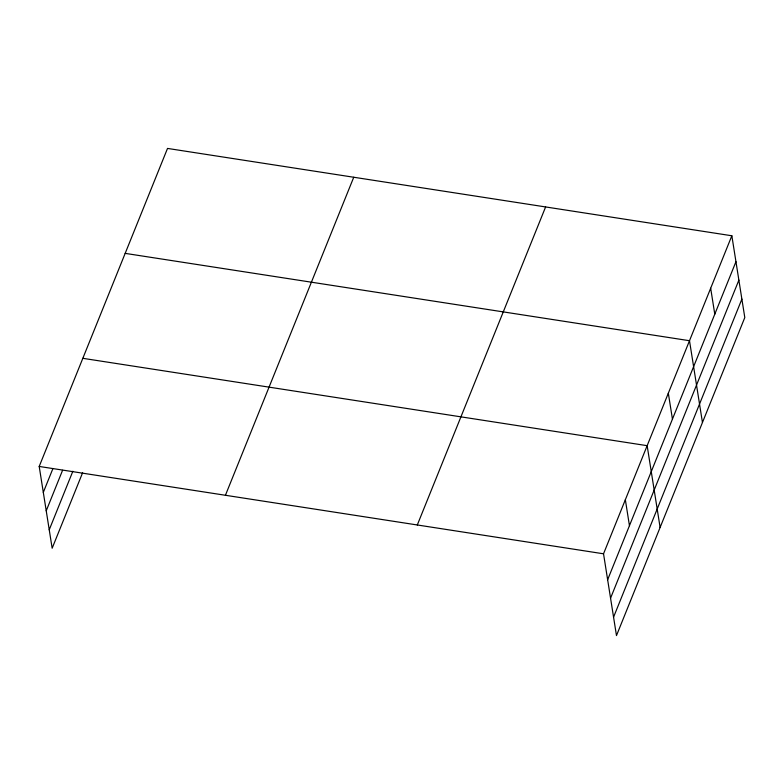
<?xml version="1.0" encoding="UTF-8"?>
<svg xmlns="http://www.w3.org/2000/svg" width="784" height="784" viewBox="0 0 784 784"><rect width="100%" height="100%" fill="white"/><g stroke="black" fill="none" stroke-linecap="round" stroke-linejoin="round"><path stroke-width="1.18" d="M82.604 472.762L52.156 548.232L39.2 466.451L167.521 148.421L731.844 235.768L744.8 317.549L616.479 635.579L603.533 553.798L731.844 235.768M43.306 492.391L52.851 468.734M46.227 510.815L62.583 470.263M49.235 529.798L72.863 471.233M225.429 495.272L353.751 177.243M417.304 524.976L545.615 206.947M607.639 579.739L735.951 261.709M610.56 598.163L738.871 280.133M613.558 617.155L741.88 299.116M125.175 253.369L689.499 340.717L702.454 422.498M82.83 358.317L647.153 445.675L660.108 527.446M39.2 466.451L603.533 553.798M710.676 288.247L714.783 314.178M668.331 393.196L672.437 419.126M625.348 499.731L629.454 525.672"/></g></svg>
